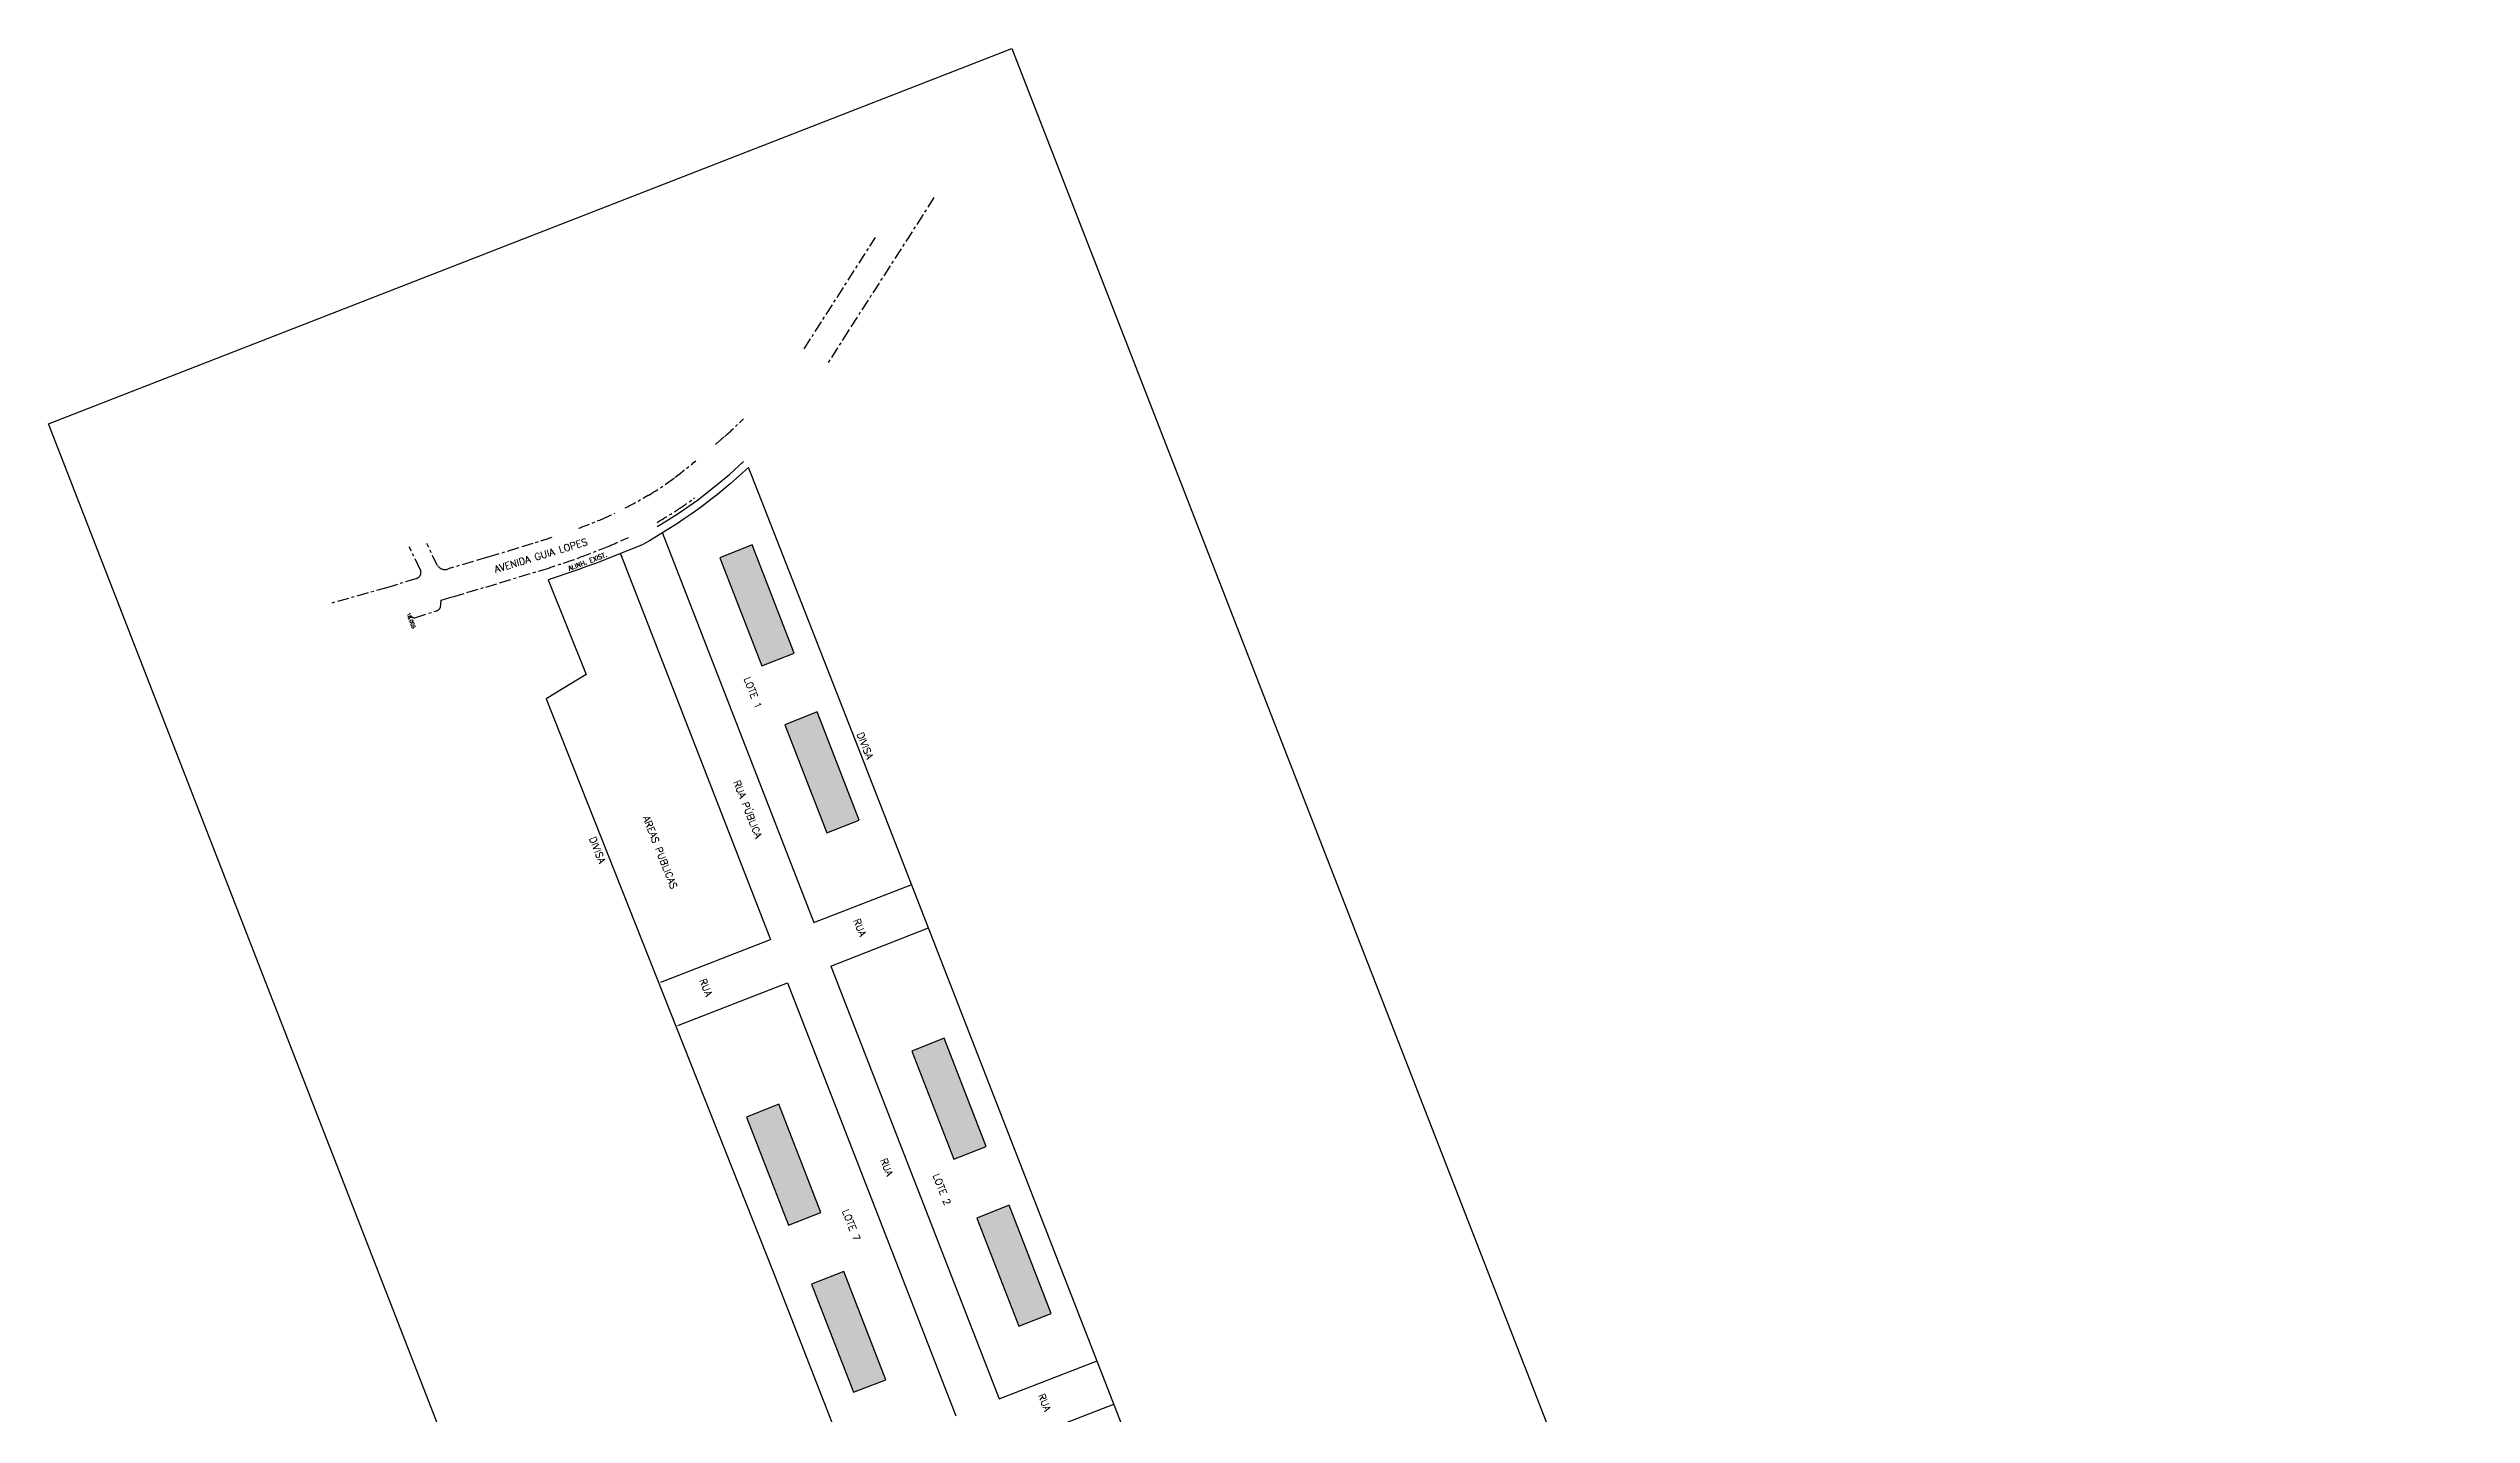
# Model space of a CAD drawing. Header units: feet. Extents: x 386989 to 388033, y 1709193 to 1710970.
# Drawn here: x 386989 to 388033, y 1710381 to 1710970 of the extents above; entities that cross this region are included whole.
import ezdxf
from ezdxf.enums import TextEntityAlignment as Align

# ---------------------------------------------------------------- set-up
doc = ezdxf.new("R2010")
doc.units = ezdxf.units.FT
doc.header["$LTSCALE"] = 0.5
doc.header["$MEASUREMENT"] = 0
doc.linetypes.add('BORDA', pattern=[17.5, 5, -2.5, 5, -2.5, 0, -2.5])
doc.linetypes.add('MEIO-FIO', pattern=[17.5, 10, -2.5, 2.5, -2.5])
for name, color, linetype in [('BLOCOS AP', 130, 'CONTINUOUS'), ('CALCADA', 8, 'BORDA'), ('EXISTENTE', 7, 'CONTINUOUS'), ('medidas', 7, 'CONTINUOUS'), ('MEIO-FIO', 9, 'MEIO-FIO'), ('NIV-SOLO', 15, 'CONTINUOUS'), ('ruas', 40, 'CONTINUOUS'), ('TEXTO', 7, 'CONTINUOUS')]:
    doc.layers.add(name, color=color, linetype=linetype)
doc.styles.add('ROMANT', font='romant.shx')
doc.styles.add('STANDART', font='ROMANT.SHX')

msp = doc.modelspace()

# ---------------------------------------------------------------- hatches: boundary and pattern name
at = {"layer": 'BLOCOS AP', "linetype": 'Continuous'}
h = msp.add_hatch(color=256, dxfattribs=at)
h.dxf.hatch_style = 1
h.paths.add_polyline_path([(387310.5, 1710709.2), (387292.4, 1710755.8), (387278.4, 1710750.3), (387296.6, 1710703.8)])
h.paths.add_polyline_path([(387338.5, 1710637.3), (387320.4, 1710683.9), (387306.4, 1710678.4), (387324.6, 1710631.8)])
h.paths.add_polyline_path([(387393.2, 1710496.8), (387375.1, 1710543.4), (387361.1, 1710537.9), (387379.2, 1710491.4)])
h.paths.add_polyline_path([(387421.2, 1710424.9), (387403.1, 1710471.5), (387389.1, 1710466), (387407.2, 1710419.4)])
h.paths.add_polyline_path([(387467.3, 1710306.4), (387449.2, 1710353), (387435.2, 1710347.6), (387453.3, 1710301)])
h.paths.add_polyline_path([(387495.3, 1710234.5), (387477.2, 1710281.1), (387463.2, 1710275.7), (387481.3, 1710229.1)])
h.paths.add_polyline_path([(387549.4, 1710095.5), (387531.3, 1710142), (387517.3, 1710136.6), (387535.4, 1710090)])
h.paths.add_polyline_path([(387577.4, 1710023.5), (387559.3, 1710070.1), (387545.3, 1710064.7), (387563.4, 1710018.1)])
h.paths.add_polyline_path([(387506.7, 1709994.7), (387488.6, 1710041.3), (387474.6, 1710035.8), (387492.7, 1709989.3)])
h.paths.add_polyline_path([(387478.7, 1710066.6), (387460.6, 1710113.2), (387446.6, 1710107.8), (387464.8, 1710061.2)])
h.paths.add_polyline_path([(387422.2, 1710207.4), (387404.1, 1710254), (387390.1, 1710248.6), (387408.2, 1710202)])
h.paths.add_polyline_path([(387394.2, 1710279.3), (387376.1, 1710325.9), (387362.1, 1710320.5), (387380.3, 1710273.9)])
h.paths.add_polyline_path([(387350, 1710396.4), (387331.8, 1710443), (387317.9, 1710437.6), (387336, 1710391)])
h.paths.add_polyline_path([(387322, 1710468.4), (387303.8, 1710515), (387289.9, 1710509.5), (387308, 1710462.9)])

# ---------------------------------------------------------------- linework, layer by layer
for points in [[(387404.3, 1710969.6), (388033, 1709354.3), (387617.9, 1709192.8), (386989.3, 1710808)], [(387278.4, 1710750.3), (387296.6, 1710703.8), (387310.5, 1710709.2), (387292.4, 1710755.8)], [(387306.4, 1710678.4), (387324.6, 1710631.8), (387338.5, 1710637.3), (387320.4, 1710683.9)], [(387361.1, 1710537.9), (387379.2, 1710491.4), (387393.2, 1710496.8), (387375.1, 1710543.4)], [(387289.9, 1710509.5), (387308, 1710462.9), (387322, 1710468.4), (387303.8, 1710515)], [(387389.1, 1710466), (387407.2, 1710419.4), (387421.2, 1710424.9), (387403.1, 1710471.5)], [(387317.9, 1710437.6), (387336, 1710391), (387350, 1710396.4), (387331.8, 1710443)]]:
    msp.add_lwpolyline(points, close=True, dxfattribs=at)
at = {"layer": 'CALCADA', "linetype": 'Continuous'}
msp.add_lwpolyline([(387251.5, 1710763.8), (387256.2, 1710766.6), (387261, 1710769.7), (387268.9, 1710775.1), (387275.2, 1710780.1), (387282.6, 1710786.2), (387288.7, 1710791.7)], dxfattribs=at)
at = {"layer": 'EXISTENTE', "linetype": 'Continuous'}
msp.add_lwpolyline([(387290.8, 1710789.2, -0.06247), (387245, 1710755.9, -0.022684), (387204.5, 1710740.8), (387220.9, 1710700.1), (387203.7, 1710689.6), (387301.5, 1710442.8), (387476.3, 1709994.3), (387735, 1709343.2), (387831.4, 1709400.2), (387623, 1709935.8), (387507.1, 1710234.7), (387338.2, 1710668.3), (387292.3, 1710785.5)], format="xyb", close=True, dxfattribs=at)
at = {"layer": 'MEIO-FIO', "linetype": 'MEIO-FIO'}
for points in [[(387370.7, 1710905.4), (387333.9, 1710848.1), (387324.7, 1710833.7)], [(387314.8, 1710840.3), (387345.5, 1710888.2)], [(387239, 1710758.9), (387236.3, 1710757.7)], [(387149.4, 1710745.3), (387144.7, 1710755)], [(387156.9, 1710746.8), (387152.2, 1710756.5)], [(387197.9, 1710756.5), (387191.7, 1710754.5), (387178.4, 1710750.5), (387172.2, 1710748.7), (387161.4, 1710745.5)], [(387147.9, 1710741.4), (387135.4, 1710737.5), (387110.3, 1710730.5)], [(387158.1, 1710728.9), (387158.4, 1710732), (387163.5, 1710733.5), (387169.5, 1710735.3), (387177.6, 1710737.7), (387183.6, 1710739.5), (387202.8, 1710745.3)], [(387147.1, 1710724.4), (387156.4, 1710727.5)]]:
    msp.add_lwpolyline(points, dxfattribs=at)
for centre, radius, start, end in [((386394.7, 1711816.5), 1346.4, 310.9211, 311.1393), ((387135.5, 1710965.1), 217.9, 311.7454, 314.652), ((387103.4, 1710993.8), 260.5, 306.7312, 309.2256), ((387103.4, 1710993.8), 260.5, 306.7312, 309.2256), ((387175.1, 1710898.3), 141.2, 300.8732, 306.5928), ((387194, 1710846.5), 86.4, 292.6779, 296.9636), ((387191.9, 1710866.4), 105.1, 295.8349, 301.9251), ((387076.5, 1711063), 345.1, 300.454, 302.1357), ((387206.8, 1710854.9), 99.5, 302.3252, 307.6556), ((388864, 1705436), 5575.2, 107.2994, 107.3879), ((387139.6, 1710976.6), 227.4, 290.0733, 292.689), ((386957, 1711501.5), 795.2, 288.0066, 289.1758), ((387080.4, 1711131.7), 405.3, 289.8633, 291.6491), ((386884.7, 1711552.9), 869.4, 293.3959, 293.8525), ((387147, 1710744), 2.74, 288.4309, 28.854), ((387160, 1710748.9), 3.69, 214.2357, 292.4429), ((387155.9, 1710729.7), 2.3, 282.596, 340.839), ((387147.5, 1710727.7), 3.32, 223.5182, 262.8996)]:
    msp.add_arc(centre, radius, start, end, dxfattribs=at)
at = {"layer": 'ruas', "linetype": 'Continuous'}
for p, q in [((387253.7, 1710760.9), (387319, 1710593.2)), ((387235.7, 1710752), (387300.3, 1710585.9)), ((387319, 1710593.2), (387361.2, 1710609.6)), ((387253, 1710567.5), (387300.3, 1710585.9)), ((387326.2, 1710574.5), (387368.4, 1710591)), ((387326.2, 1710574.5), (387398.8, 1710388.2)), ((387260.3, 1710548.9), (387307.6, 1710567.3)), ((387307.6, 1710567.3), (387380.1, 1710380.9)), ((387398.8, 1710388.2), (387441, 1710404.6)), ((387406, 1710369.5), (387448.2, 1710385.9))]:
    msp.add_line(p, q, dxfattribs=at)

# ---------------------------------------------------------------- texts
at = {"layer": 'medidas', "linetype": 'Continuous', "style": 'ROMANT'}
msp.add_text('ALINH. EXIST.', height=2, rotation=20.4728, dxfattribs=at).set_placement((387221.5, 1710748.7), align=Align.MIDDLE)
at = {"layer": 'NIV-SOLO', "linetype": 'Continuous', "style": 'STANDART'}
msp.add_text('18.005', height=1.5, rotation=291.2661, dxfattribs=at).set_placement((387143.5, 1710726.3, 18))
at = {"layer": 'TEXTO', "linetype": 'Continuous', "style": 'STANDART'}
for s, rotation, p in [('AVENIDA GUIA LOPES', 16.8874, (387181.9, 1710743.8)), ('LOTE 1', 291.581, (387288.7, 1710698.2)), ('DIVISA', 291.581, (387337.4, 1710674.4)), ('RUA PÚBLICA', 291.581, (387284.2, 1710653.7)), ('AREAS PUBLICAS', 291.581, (387245.2, 1710638.5)), ('DIVISA', 291.581, (387222.1, 1710629.5)), ('RUA ', 291.581, (387335.9, 1710594.2)), ('RUA ', 291.581, (387269.6, 1710568.4)), ('RUA ', 291.581, (387347.5, 1710491)), ('LOTE 2', 291.581, (387370.1, 1710484.4)), ('LOTE 7', 291.581, (387331.1, 1710469)), ('RUA ', 291.581, (387415.5, 1710389.7))]:
    msp.add_text(s, height=3, rotation=rotation, dxfattribs=at).set_placement(p)

doc.saveas('drawing.dxf')
